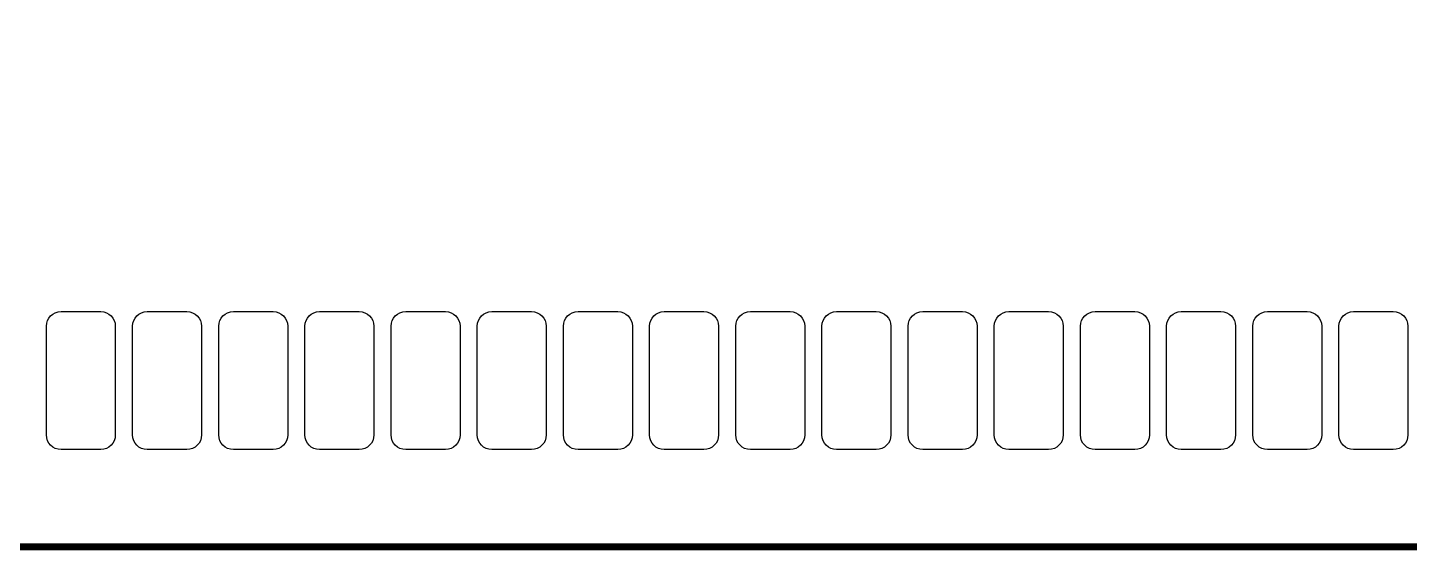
# Model space of a CAD drawing. Header units: inches. Extents: x -2.28 to 2.28, y -1.44 to 1.48.
# Drawn here: x -0.994 to 0.609, y -1.441 to -0.834 of the extents above; entities that cross this region are included whole.
import ezdxf

# ---------------------------------------------------------------- set-up
doc = ezdxf.new("R2010")
doc.units = ezdxf.units.IN
doc.layers.get('0').update_dxf_attribs({"linetype": 'CONTINUOUS'})

msp = doc.modelspace()

# ---------------------------------------------------------------- linework, layer by layer
at = {"const_width": 0.008}
msp.add_lwpolyline([(-2.271654, -1.436724), (2.279528, -1.436724), (2.279528, 1.472724), (-2.271654, 1.472724), (-2.271654, -1.436724)], dxfattribs=at)
msp.add_lwpolyline([(-2.271654, -1.436724), (2.279528, -1.436724), (2.279528, 1.472724), (-2.271654, 1.472724), (-2.271654, -1.436724)], dxfattribs=at)
msp.add_lwpolyline([(-2.271654, -1.436724), (2.279528, -1.436724), (2.279528, 1.472724), (-2.271654, 1.472724), (-2.271654, -1.436724)], dxfattribs=at)
for points in [[(-0.909693, -1.323811), (-0.955693, -1.323811), (-0.959169, -1.323473), (-0.962383, -1.3225), (-0.965274, -1.320954), (-0.967779, -1.318897), (-0.969835, -1.316392), (-0.971381, -1.313501), (-0.972355, -1.310287), (-0.972693, -1.306811), (-0.972693, -1.180811), (-0.972355, -1.177335), (-0.971381, -1.174121), (-0.969835, -1.17123), (-0.967779, -1.168725), (-0.965274, -1.166669), (-0.962383, -1.165122), (-0.959169, -1.164149), (-0.955693, -1.163811), (-0.909693, -1.163811), (-0.906217, -1.164149), (-0.903003, -1.165122), (-0.900112, -1.166669), (-0.897607, -1.168725), (-0.89555, -1.17123), (-0.894004, -1.174121), (-0.893031, -1.177335), (-0.892693, -1.180811), (-0.892693, -1.306811), (-0.893031, -1.310287), (-0.894004, -1.313501), (-0.89555, -1.316392), (-0.897607, -1.318897), (-0.900112, -1.320954), (-0.903003, -1.3225), (-0.906217, -1.323473), (-0.909693, -1.323811)], [(-0.809693, -1.323811), (-0.855693, -1.323811), (-0.859169, -1.323473), (-0.862383, -1.3225), (-0.865274, -1.320954), (-0.867779, -1.318897), (-0.869835, -1.316392), (-0.871381, -1.313501), (-0.872355, -1.310287), (-0.872693, -1.306811), (-0.872693, -1.180811), (-0.872355, -1.177335), (-0.871381, -1.174121), (-0.869835, -1.17123), (-0.867779, -1.168725), (-0.865274, -1.166669), (-0.862383, -1.165122), (-0.859169, -1.164149), (-0.855693, -1.163811), (-0.809693, -1.163811), (-0.806217, -1.164149), (-0.803003, -1.165122), (-0.800112, -1.166669), (-0.797607, -1.168725), (-0.79555, -1.17123), (-0.794004, -1.174121), (-0.793031, -1.177335), (-0.792693, -1.180811), (-0.792693, -1.306811), (-0.793031, -1.310287), (-0.794004, -1.313501), (-0.79555, -1.316392), (-0.797607, -1.318897), (-0.800112, -1.320954), (-0.803003, -1.3225), (-0.806217, -1.323473), (-0.809693, -1.323811)], [(-0.709693, -1.323811), (-0.755693, -1.323811), (-0.759169, -1.323473), (-0.762383, -1.3225), (-0.765274, -1.320954), (-0.767779, -1.318897), (-0.769835, -1.316392), (-0.771381, -1.313501), (-0.772355, -1.310287), (-0.772693, -1.306811), (-0.772693, -1.180811), (-0.772355, -1.177335), (-0.771381, -1.174121), (-0.769835, -1.17123), (-0.767779, -1.168725), (-0.765274, -1.166669), (-0.762383, -1.165122), (-0.759169, -1.164149), (-0.755693, -1.163811), (-0.709693, -1.163811), (-0.706217, -1.164149), (-0.703003, -1.165122), (-0.700112, -1.166669), (-0.697607, -1.168725), (-0.69555, -1.17123), (-0.694004, -1.174121), (-0.693031, -1.177335), (-0.692693, -1.180811), (-0.692693, -1.306811), (-0.693031, -1.310287), (-0.694004, -1.313501), (-0.69555, -1.316392), (-0.697607, -1.318897), (-0.700112, -1.320954), (-0.703003, -1.3225), (-0.706217, -1.323473), (-0.709693, -1.323811)], [(-0.609693, -1.323811), (-0.655693, -1.323811), (-0.659169, -1.323473), (-0.662383, -1.3225), (-0.665274, -1.320954), (-0.667779, -1.318897), (-0.669835, -1.316392), (-0.671381, -1.313501), (-0.672355, -1.310287), (-0.672693, -1.306811), (-0.672693, -1.180811), (-0.672355, -1.177335), (-0.671381, -1.174121), (-0.669835, -1.17123), (-0.667779, -1.168725), (-0.665274, -1.166669), (-0.662383, -1.165122), (-0.659169, -1.164149), (-0.655693, -1.163811), (-0.609693, -1.163811), (-0.606217, -1.164149), (-0.603003, -1.165122), (-0.600112, -1.166669), (-0.597607, -1.168725), (-0.59555, -1.17123), (-0.594004, -1.174121), (-0.593031, -1.177335), (-0.592693, -1.180811), (-0.592693, -1.306811), (-0.593031, -1.310287), (-0.594004, -1.313501), (-0.59555, -1.316392), (-0.597607, -1.318897), (-0.600112, -1.320954), (-0.603003, -1.3225), (-0.606217, -1.323473), (-0.609693, -1.323811)], [(-0.509693, -1.323811), (-0.555693, -1.323811), (-0.559169, -1.323473), (-0.562383, -1.3225), (-0.565274, -1.320954), (-0.567779, -1.318897), (-0.569835, -1.316392), (-0.571381, -1.313501), (-0.572355, -1.310287), (-0.572693, -1.306811), (-0.572693, -1.180811), (-0.572355, -1.177335), (-0.571381, -1.174121), (-0.569835, -1.17123), (-0.567779, -1.168725), (-0.565274, -1.166669), (-0.562383, -1.165122), (-0.559169, -1.164149), (-0.555693, -1.163811), (-0.509693, -1.163811), (-0.506217, -1.164149), (-0.503003, -1.165122), (-0.500112, -1.166669), (-0.497607, -1.168725), (-0.49555, -1.17123), (-0.494004, -1.174121), (-0.493031, -1.177335), (-0.492693, -1.180811), (-0.492693, -1.306811), (-0.493031, -1.310287), (-0.494004, -1.313501), (-0.49555, -1.316392), (-0.497607, -1.318897), (-0.500112, -1.320954), (-0.503003, -1.3225), (-0.506217, -1.323473), (-0.509693, -1.323811)], [(-0.409693, -1.323811), (-0.455693, -1.323811), (-0.459169, -1.323473), (-0.462383, -1.3225), (-0.465274, -1.320954), (-0.467779, -1.318897), (-0.469835, -1.316392), (-0.471381, -1.313501), (-0.472355, -1.310287), (-0.472693, -1.306811), (-0.472693, -1.180811), (-0.472355, -1.177335), (-0.471381, -1.174121), (-0.469835, -1.17123), (-0.467779, -1.168725), (-0.465274, -1.166669), (-0.462383, -1.165122), (-0.459169, -1.164149), (-0.455693, -1.163811), (-0.409693, -1.163811), (-0.406217, -1.164149), (-0.403003, -1.165122), (-0.400112, -1.166669), (-0.397607, -1.168725), (-0.39555, -1.17123), (-0.394004, -1.174121), (-0.393031, -1.177335), (-0.392693, -1.180811), (-0.392693, -1.306811), (-0.393031, -1.310287), (-0.394004, -1.313501), (-0.39555, -1.316392), (-0.397607, -1.318897), (-0.400112, -1.320954), (-0.403003, -1.3225), (-0.406217, -1.323473), (-0.409693, -1.323811)], [(-0.309693, -1.323811), (-0.355693, -1.323811), (-0.359169, -1.323473), (-0.362383, -1.3225), (-0.365274, -1.320954), (-0.367779, -1.318897), (-0.369835, -1.316392), (-0.371381, -1.313501), (-0.372355, -1.310287), (-0.372693, -1.306811), (-0.372693, -1.180811), (-0.372355, -1.177335), (-0.371381, -1.174121), (-0.369835, -1.17123), (-0.367779, -1.168725), (-0.365274, -1.166669), (-0.362383, -1.165122), (-0.359169, -1.164149), (-0.355693, -1.163811), (-0.309693, -1.163811), (-0.306217, -1.164149), (-0.303003, -1.165122), (-0.300112, -1.166669), (-0.297607, -1.168725), (-0.29555, -1.17123), (-0.294004, -1.174121), (-0.293031, -1.177335), (-0.292693, -1.180811), (-0.292693, -1.306811), (-0.293031, -1.310287), (-0.294004, -1.313501), (-0.29555, -1.316392), (-0.297607, -1.318897), (-0.300112, -1.320954), (-0.303003, -1.3225), (-0.306217, -1.323473), (-0.309693, -1.323811)], [(-0.209693, -1.323811), (-0.255693, -1.323811), (-0.259169, -1.323473), (-0.262383, -1.3225), (-0.265274, -1.320954), (-0.267779, -1.318897), (-0.269835, -1.316392), (-0.271381, -1.313501), (-0.272355, -1.310287), (-0.272693, -1.306811), (-0.272693, -1.180811), (-0.272355, -1.177335), (-0.271381, -1.174121), (-0.269835, -1.17123), (-0.267779, -1.168725), (-0.265274, -1.166669), (-0.262383, -1.165122), (-0.259169, -1.164149), (-0.255693, -1.163811), (-0.209693, -1.163811), (-0.206217, -1.164149), (-0.203003, -1.165122), (-0.200112, -1.166669), (-0.197607, -1.168725), (-0.19555, -1.17123), (-0.194004, -1.174121), (-0.193031, -1.177335), (-0.192693, -1.180811), (-0.192693, -1.306811), (-0.193031, -1.310287), (-0.194004, -1.313501), (-0.19555, -1.316392), (-0.197607, -1.318897), (-0.200112, -1.320954), (-0.203003, -1.3225), (-0.206217, -1.323473), (-0.209693, -1.323811)], [(-0.109693, -1.323811), (-0.155693, -1.323811), (-0.159169, -1.323473), (-0.162383, -1.3225), (-0.165274, -1.320954), (-0.167779, -1.318897), (-0.169835, -1.316392), (-0.171381, -1.313501), (-0.172355, -1.310287), (-0.172693, -1.306811), (-0.172693, -1.180811), (-0.172355, -1.177335), (-0.171381, -1.174121), (-0.169835, -1.17123), (-0.167779, -1.168725), (-0.165274, -1.166669), (-0.162383, -1.165122), (-0.159169, -1.164149), (-0.155693, -1.163811), (-0.109693, -1.163811), (-0.106217, -1.164149), (-0.103003, -1.165122), (-0.100112, -1.166669), (-0.097607, -1.168725), (-0.09555, -1.17123), (-0.094004, -1.174121), (-0.093031, -1.177335), (-0.092693, -1.180811), (-0.092693, -1.306811), (-0.093031, -1.310287), (-0.094004, -1.313501), (-0.09555, -1.316392), (-0.097607, -1.318897), (-0.100112, -1.320954), (-0.103003, -1.3225), (-0.106217, -1.323473), (-0.109693, -1.323811)], [(-0.009693, -1.323811), (-0.055693, -1.323811), (-0.059169, -1.323473), (-0.062383, -1.3225), (-0.065274, -1.320954), (-0.067779, -1.318897), (-0.069835, -1.316392), (-0.071381, -1.313501), (-0.072355, -1.310287), (-0.072693, -1.306811), (-0.072693, -1.180811), (-0.072355, -1.177335), (-0.071381, -1.174121), (-0.069835, -1.17123), (-0.067779, -1.168725), (-0.065274, -1.166669), (-0.062383, -1.165122), (-0.059169, -1.164149), (-0.055693, -1.163811), (-0.009693, -1.163811), (-0.006217, -1.164149), (-0.003003, -1.165122), (-0.000112, -1.166669), (0.002393, -1.168725), (0.00445, -1.17123), (0.005996, -1.174121), (0.006969, -1.177335), (0.007307, -1.180811), (0.007307, -1.306811), (0.006969, -1.310287), (0.005996, -1.313501), (0.00445, -1.316392), (0.002393, -1.318897), (-0.000112, -1.320954), (-0.003003, -1.3225), (-0.006217, -1.323473), (-0.009693, -1.323811)], [(0.090307, -1.323811), (0.044307, -1.323811), (0.040831, -1.323473), (0.037617, -1.3225), (0.034726, -1.320954), (0.032221, -1.318897), (0.030165, -1.316392), (0.028619, -1.313501), (0.027645, -1.310287), (0.027307, -1.306811), (0.027307, -1.180811), (0.027645, -1.177335), (0.028619, -1.174121), (0.030165, -1.17123), (0.032221, -1.168725), (0.034726, -1.166669), (0.037617, -1.165122), (0.040831, -1.164149), (0.044307, -1.163811), (0.090307, -1.163811), (0.093783, -1.164149), (0.096997, -1.165122), (0.099888, -1.166669), (0.102393, -1.168725), (0.10445, -1.17123), (0.105996, -1.174121), (0.106969, -1.177335), (0.107307, -1.180811), (0.107307, -1.306811), (0.106969, -1.310287), (0.105996, -1.313501), (0.10445, -1.316392), (0.102393, -1.318897), (0.099888, -1.320954), (0.096997, -1.3225), (0.093783, -1.323473), (0.090307, -1.323811)], [(0.190307, -1.323811), (0.144307, -1.323811), (0.140831, -1.323473), (0.137617, -1.3225), (0.134726, -1.320954), (0.132221, -1.318897), (0.130165, -1.316392), (0.128619, -1.313501), (0.127645, -1.310287), (0.127307, -1.306811), (0.127307, -1.180811), (0.127645, -1.177335), (0.128619, -1.174121), (0.130165, -1.17123), (0.132221, -1.168725), (0.134726, -1.166669), (0.137617, -1.165122), (0.140831, -1.164149), (0.144307, -1.163811), (0.190307, -1.163811), (0.193783, -1.164149), (0.196997, -1.165122), (0.199888, -1.166669), (0.202393, -1.168725), (0.20445, -1.17123), (0.205996, -1.174121), (0.206969, -1.177335), (0.207307, -1.180811), (0.207307, -1.306811), (0.206969, -1.310287), (0.205996, -1.313501), (0.20445, -1.316392), (0.202393, -1.318897), (0.199888, -1.320954), (0.196997, -1.3225), (0.193783, -1.323473), (0.190307, -1.323811)], [(0.290307, -1.323811), (0.244307, -1.323811), (0.240831, -1.323473), (0.237617, -1.3225), (0.234726, -1.320954), (0.232221, -1.318897), (0.230165, -1.316392), (0.228619, -1.313501), (0.227645, -1.310287), (0.227307, -1.306811), (0.227307, -1.180811), (0.227645, -1.177335), (0.228619, -1.174121), (0.230165, -1.17123), (0.232221, -1.168725), (0.234726, -1.166669), (0.237617, -1.165122), (0.240831, -1.164149), (0.244307, -1.163811), (0.290307, -1.163811), (0.293783, -1.164149), (0.296997, -1.165122), (0.299888, -1.166669), (0.302393, -1.168725), (0.30445, -1.17123), (0.305996, -1.174121), (0.306969, -1.177335), (0.307307, -1.180811), (0.307307, -1.306811), (0.306969, -1.310287), (0.305996, -1.313501), (0.30445, -1.316392), (0.302393, -1.318897), (0.299888, -1.320954), (0.296997, -1.3225), (0.293783, -1.323473), (0.290307, -1.323811)], [(0.390307, -1.323811), (0.344307, -1.323811), (0.340831, -1.323473), (0.337617, -1.3225), (0.334726, -1.320954), (0.332221, -1.318897), (0.330165, -1.316392), (0.328619, -1.313501), (0.327645, -1.310287), (0.327307, -1.306811), (0.327307, -1.180811), (0.327645, -1.177335), (0.328619, -1.174121), (0.330165, -1.17123), (0.332221, -1.168725), (0.334726, -1.166669), (0.337617, -1.165122), (0.340831, -1.164149), (0.344307, -1.163811), (0.390307, -1.163811), (0.393783, -1.164149), (0.396997, -1.165122), (0.399888, -1.166669), (0.402393, -1.168725), (0.40445, -1.17123), (0.405996, -1.174121), (0.406969, -1.177335), (0.407307, -1.180811), (0.407307, -1.306811), (0.406969, -1.310287), (0.405996, -1.313501), (0.40445, -1.316392), (0.402393, -1.318897), (0.399888, -1.320954), (0.396997, -1.3225), (0.393783, -1.323473), (0.390307, -1.323811)], [(0.490307, -1.323811), (0.444307, -1.323811), (0.440831, -1.323473), (0.437617, -1.3225), (0.434726, -1.320954), (0.432221, -1.318897), (0.430165, -1.316392), (0.428619, -1.313501), (0.427645, -1.310287), (0.427307, -1.306811), (0.427307, -1.180811), (0.427645, -1.177335), (0.428619, -1.174121), (0.430165, -1.17123), (0.432221, -1.168725), (0.434726, -1.166669), (0.437617, -1.165122), (0.440831, -1.164149), (0.444307, -1.163811), (0.490307, -1.163811), (0.493783, -1.164149), (0.496997, -1.165122), (0.499888, -1.166669), (0.502393, -1.168725), (0.50445, -1.17123), (0.505996, -1.174121), (0.506969, -1.177335), (0.507307, -1.180811), (0.507307, -1.306811), (0.506969, -1.310287), (0.505996, -1.313501), (0.50445, -1.316392), (0.502393, -1.318897), (0.499888, -1.320954), (0.496997, -1.3225), (0.493783, -1.323473), (0.490307, -1.323811)], [(0.590307, -1.323811), (0.544307, -1.323811), (0.540831, -1.323473), (0.537617, -1.3225), (0.534726, -1.320954), (0.532221, -1.318897), (0.530165, -1.316392), (0.528619, -1.313501), (0.527645, -1.310287), (0.527307, -1.306811), (0.527307, -1.180811), (0.527645, -1.177335), (0.528619, -1.174121), (0.530165, -1.17123), (0.532221, -1.168725), (0.534726, -1.166669), (0.537617, -1.165122), (0.540831, -1.164149), (0.544307, -1.163811), (0.590307, -1.163811), (0.593783, -1.164149), (0.596997, -1.165122), (0.599888, -1.166669), (0.602393, -1.168725), (0.60445, -1.17123), (0.605996, -1.174121), (0.606969, -1.177335), (0.607307, -1.180811), (0.607307, -1.306811), (0.606969, -1.310287), (0.605996, -1.313501), (0.60445, -1.316392), (0.602393, -1.318897), (0.599888, -1.320954), (0.596997, -1.3225), (0.593783, -1.323473), (0.590307, -1.323811)]]:
    msp.add_lwpolyline(points, close=True)

doc.saveas('drawing.dxf')
